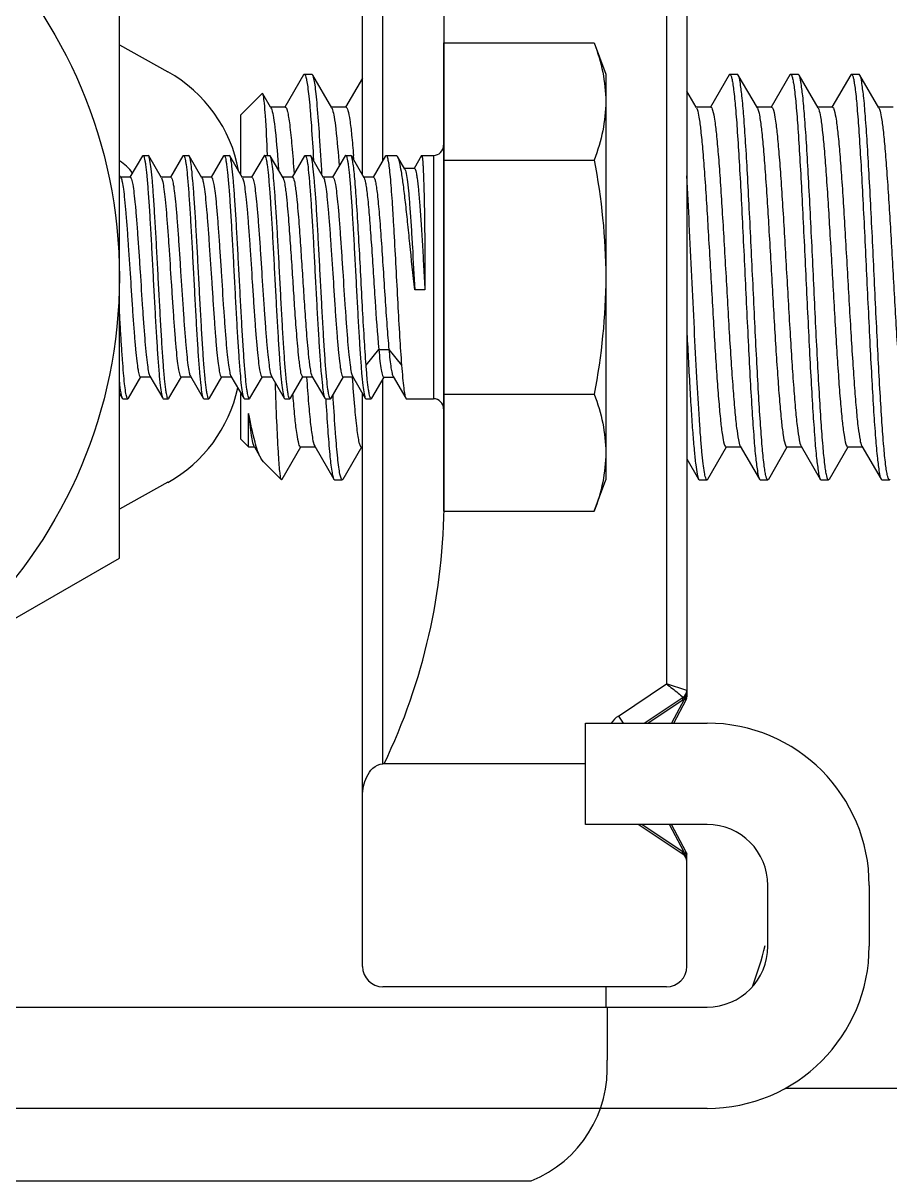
# Model space of a CAD drawing. Extents: x 27938 to 1507990, y 110129 to 923079.
# Drawn here: x 454702.5 to 454892.7, y 358378.1 to 358632.1 of the extents above; entities that cross this region are included whole.
import ezdxf

# ---------------------------------------------------------------- set-up
doc = ezdxf.new("R2010")
doc.units = 0
doc.header["$LTSCALE"] = 1000
doc.header["$MEASUREMENT"] = 0

msp = doc.modelspace()

# ---------------------------------------------------------------- linework, layer by layer
at = {"linetype": 'Continuous'}
for p, q in [((454781.44, 358601.88), (454781.44, 358732.06)), ((454776.99, 358598.7), (454776.99, 358727.62)), ((454794.89, 358527.39), (454794.89, 358699.7)), ((454843.72, 358665.62), (454843.72, 358487.1)), ((454848.17, 358667.05), (454848.17, 358484.24)), ((454723.6, 358514.71), (454723.6, 358638)), ((454794.78, 358627.73), (454794.78, 358524.99)), ((454794.78, 358627.73), (454827.87, 358627.73)), ((454827.87, 358627.73), (454830.37, 358620.85)), ((454723.6, 358627.29), (454734.25, 358621.39)), ((454764.02, 358620.7), (454759.91, 358613.64)), ((454764.02, 358620.7), (454764.19, 358620.85)), ((454764.19, 358620.85), (454765.87, 358620.85)), ((454764.19, 358620.85), (454765.87, 358620.85)), ((454764.19, 358620.85), (454764.22, 358620.84)), ((454766.04, 358620.69), (454765.87, 358620.85)), ((454770.24, 358613.46), (454766.04, 358620.69)), ((454776.99, 358620.04), (454773.26, 358613.64)), ((454830.37, 358620.85), (454830.37, 358531.87)), ((454857.44, 358620.7), (454853.34, 358613.64)), ((454857.44, 358620.7), (454857.62, 358620.85)), ((454857.62, 358620.85), (454859.29, 358620.85)), ((454857.62, 358620.85), (454859.29, 358620.85)), ((454857.62, 358620.85), (454857.64, 358620.84)), ((454859.46, 358620.69), (454859.29, 358620.85)), ((454863.66, 358613.46), (454859.46, 358620.69)), ((454870.79, 358620.7), (454866.68, 358613.64)), ((454870.79, 358620.7), (454870.96, 358620.85)), ((454870.96, 358620.85), (454872.64, 358620.85)), ((454870.96, 358620.85), (454872.64, 358620.85)), ((454870.96, 358620.85), (454870.99, 358620.84)), ((454872.81, 358620.69), (454872.64, 358620.85)), ((454877.01, 358613.46), (454872.81, 358620.69)), ((454884.14, 358620.7), (454880.03, 358613.64)), ((454884.14, 358620.7), (454884.31, 358620.85)), ((454884.31, 358620.85), (454885.98, 358620.85)), ((454884.31, 358620.85), (454885.98, 358620.85)), ((454884.31, 358620.85), (454884.33, 358620.84)), ((454886.16, 358620.69), (454885.98, 358620.85)), ((454890.35, 358613.46), (454886.16, 358620.69)), ((454750.29, 358611.95), (454754.96, 358616.62)), ((454755.08, 358616.57), (454754.96, 358616.62)), ((454756.79, 358613.64), (454755.08, 358616.57)), ((454850.21, 358613.64), (454848.17, 358617.16)), ((454756.89, 358613.46), (454756.79, 358613.64)), ((454760.02, 358613.64), (454756.79, 358613.64)), ((454773.36, 358613.64), (454770.13, 358613.64)), ((454850.31, 358613.46), (454850.21, 358613.64)), ((454853.44, 358613.64), (454850.21, 358613.64)), ((454850.31, 358613.46), (454850.44, 358613.18)), ((454866.79, 358613.64), (454863.56, 358613.64)), ((454863.66, 358613.46), (454863.78, 358613.19)), ((454880.13, 358613.64), (454876.9, 358613.64)), ((454877.01, 358613.46), (454877.12, 358613.2)), ((454893.48, 358613.64), (454890.25, 358613.64)), ((454890.35, 358613.46), (454890.46, 358613.21)), ((454750.29, 358598.7), (454750.29, 358611.95)), ((454728.67, 358602.94), (454725.93, 358598.25)), ((454728.67, 358602.94), (454728.8, 358603.05)), ((454728.8, 358603.05), (454729.91, 358603.05)), ((454728.8, 358603.05), (454729.91, 358603.05)), ((454730.04, 358602.94), (454729.91, 358603.05)), ((454732.84, 358598.11), (454730.04, 358602.94)), ((454737.56, 358602.94), (454734.83, 358598.25)), ((454737.56, 358602.94), (454737.69, 358603.05)), ((454737.69, 358603.05), (454738.81, 358603.05)), ((454737.69, 358603.05), (454738.81, 358603.05)), ((454738.94, 358602.94), (454738.81, 358603.05)), ((454741.74, 358598.11), (454738.94, 358602.94)), ((454746.46, 358602.94), (454743.73, 358598.25)), ((454746.46, 358602.94), (454746.59, 358603.05)), ((454746.59, 358603.05), (454747.71, 358603.05)), ((454746.59, 358603.05), (454747.71, 358603.05)), ((454747.84, 358602.94), (454747.71, 358603.05)), ((454750.64, 358598.11), (454747.84, 358602.94)), ((454755.36, 358602.94), (454752.63, 358598.25)), ((454755.36, 358602.94), (454755.49, 358603.05)), ((454755.49, 358603.05), (454756.6, 358603.05)), ((454755.49, 358603.05), (454756.6, 358603.05)), ((454756.13, 358603.14), (454756.13, 358603.19)), ((454756.73, 358602.94), (454756.6, 358603.05)), ((454759.54, 358598.11), (454756.73, 358602.94)), ((454764.26, 358602.94), (454761.52, 358598.25)), ((454764.26, 358602.94), (454764.39, 358603.05)), ((454764.39, 358603.05), (454765.5, 358603.05)), ((454764.39, 358603.05), (454765.5, 358603.05)), ((454765.63, 358602.94), (454765.5, 358603.05)), ((454768.43, 358598.11), (454765.63, 358602.94)), ((454766.17, 358603.02), (454766.17, 358602.97)), ((454766.17, 358602.97), (454766.23, 358601.97)), ((454773.15, 358602.94), (454770.42, 358598.25)), ((454773.15, 358602.94), (454773.28, 358603.05)), ((454773.28, 358603.05), (454774.4, 358603.05)), ((454773.28, 358603.05), (454774.4, 358603.05)), ((454774.53, 358602.94), (454774.4, 358603.05)), ((454777.33, 358598.11), (454774.53, 358602.94)), ((454782.05, 358602.94), (454779.32, 358598.25)), ((454782.05, 358602.94), (454782.18, 358603.05)), ((454782.18, 358603.05), (454784.41, 358603.05)), ((454782.18, 358603.05), (454784.41, 358603.05)), ((454784.69, 358602.81), (454784.41, 358603.05)), ((454786.28, 358600.07), (454784.69, 358602.81)), ((454789.92, 358603.02), (454788.29, 358600.2)), ((454789.92, 358603.02), (454789.96, 358603.05)), ((454789.96, 358603.05), (454792.56, 358603.05)), ((454789.96, 358603.05), (454792.56, 358603.05)), ((454792.56, 358603.05), (454792.56, 358549.67)), ((454788.36, 358600.2), (454786.21, 358600.2)), ((454794.78, 358602.04), (454827.87, 358602.04)), ((454723.95, 358598.11), (454723.6, 358598.7)), ((454726.01, 358598.25), (454723.87, 358598.25)), ((454734.91, 358598.25), (454732.76, 358598.25)), ((454743.81, 358598.25), (454741.66, 358598.25)), ((454752.7, 358598.25), (454750.56, 358598.25)), ((454761.6, 358598.25), (454759.46, 358598.25)), ((454770.5, 358598.25), (454768.35, 358598.25)), ((454779.4, 358598.25), (454777.25, 358598.25)), ((454790.67, 358573.53), (454788.44, 358573.53)), ((454777.77, 358557.02), (454780.54, 358560.5)), ((454780.54, 358560.5), (454782.77, 358560.5)), ((454782.77, 358560.5), (454785.55, 358557.02)), ((454725.59, 358549.78), (454728.31, 358554.47)), ((454728.24, 358554.47), (454730.38, 358554.47)), ((454730.3, 358554.61), (454733.12, 358549.78)), ((454734.49, 358549.78), (454737.21, 358554.47)), ((454737.13, 358554.47), (454739.28, 358554.47)), ((454739.2, 358554.61), (454742.01, 358549.78)), ((454743.39, 358549.78), (454746.11, 358554.47)), ((454746.03, 358554.47), (454748.18, 358554.47)), ((454748.1, 358554.61), (454750.91, 358549.78)), ((454752.28, 358549.78), (454755.01, 358554.47)), ((454754.93, 358554.47), (454757.07, 358554.47)), ((454757, 358554.61), (454759.81, 358549.78)), ((454761.18, 358549.78), (454763.9, 358554.47)), ((454763.83, 358554.47), (454765.97, 358554.47)), ((454765.89, 358554.61), (454768.71, 358549.78)), ((454770.08, 358549.78), (454772.8, 358554.47)), ((454772.72, 358554.47), (454774.87, 358554.47)), ((454774.69, 358554.5), (454774.7, 358554.35)), ((454774.79, 358554.61), (454777.6, 358549.78)), ((454779.04, 358549.8), (454781.71, 358554.4)), ((454781.44, 358469.59), (454781.44, 358553.93)), ((454781.63, 358554.4), (454783.78, 358554.4)), ((454783.7, 358554.54), (454786.48, 358549.76)), ((454723.6, 358550.84), (454724.22, 358549.78)), ((454724.22, 358549.78), (454724.35, 358549.67)), ((454724.35, 358549.67), (454725.46, 358549.67)), ((454724.35, 358549.67), (454725.46, 358549.67)), ((454725.59, 358549.78), (454725.46, 358549.67)), ((454733.12, 358549.78), (454733.25, 358549.67)), ((454733.25, 358549.67), (454734.36, 358549.67)), ((454733.25, 358549.67), (454734.36, 358549.67)), ((454734.49, 358549.78), (454734.36, 358549.67)), ((454742.01, 358549.78), (454742.14, 358549.67)), ((454742.14, 358549.67), (454743.26, 358549.67)), ((454742.14, 358549.67), (454743.26, 358549.67)), ((454743.28, 358549.67), (454743.26, 358549.67)), ((454743.39, 358549.78), (454743.28, 358549.67)), ((454750.29, 358540.77), (454750.29, 358550.84)), ((454750.91, 358549.78), (454751.04, 358549.67)), ((454751.04, 358549.67), (454752.15, 358549.67)), ((454751.04, 358549.67), (454752.15, 358549.67)), ((454752.28, 358549.78), (454752.15, 358549.67)), ((454759.81, 358549.78), (454759.94, 358549.67)), ((454759.94, 358549.67), (454761.05, 358549.67)), ((454759.94, 358549.67), (454761.05, 358549.67)), ((454761.18, 358549.78), (454761.05, 358549.67)), ((454768.71, 358549.78), (454768.84, 358549.67)), ((454768.84, 358549.67), (454769.95, 358549.67)), ((454768.84, 358549.67), (454769.95, 358549.67)), ((454770.08, 358549.78), (454769.95, 358549.67)), ((454770.56, 358549.79), (454770.52, 358550.49)), ((454770.57, 358549.6), (454770.56, 358549.79)), ((454776.99, 358425.1), (454776.99, 358550.84)), ((454777.6, 358549.78), (454777.73, 358549.67)), ((454777.73, 358549.67), (454778.88, 358549.67)), ((454777.73, 358549.67), (454778.88, 358549.67)), ((454779.04, 358549.8), (454778.88, 358549.67)), ((454786.48, 358549.76), (454786.59, 358549.67)), ((454786.59, 358549.67), (454792.56, 358549.67)), ((454786.59, 358549.67), (454792.56, 358549.67)), ((454794.78, 358550.67), (454827.87, 358550.67)), ((454751.99, 358539.08), (454751.99, 358546.45)), ((454750.29, 358540.77), (454751.99, 358539.08)), ((454751.99, 358539.08), (454753.24, 358539.08)), ((454753.14, 358539.26), (454753.24, 358539.08)), ((454753.24, 358539.08), (454754.76, 358536.47)), ((454759.37, 358532.02), (454763.46, 358539.08)), ((454763.35, 358539.08), (454766.59, 358539.08)), ((454766.48, 358539.26), (454770.69, 358532.02)), ((454772.71, 358532.02), (454776.8, 358539.08)), ((454776.7, 358539.08), (454776.99, 358539.08)), ((454852.79, 358532.02), (454856.88, 358539.08)), ((454856.78, 358539.08), (454860.01, 358539.08)), ((454859.91, 358539.26), (454864.12, 358532.02)), ((454866.14, 358532.02), (454870.23, 358539.08)), ((454870.12, 358539.08), (454873.36, 358539.08)), ((454873.25, 358539.26), (454877.46, 358532.02)), ((454879.48, 358532.02), (454883.57, 358539.08)), ((454883.47, 358539.08), (454886.7, 358539.08)), ((454886.6, 358539.26), (454890.81, 358532.02)), ((454755.22, 358535.84), (454754.76, 358536.47)), ((454848.17, 358536.5), (454850.77, 358532.02)), ((454755.22, 358535.85), (454759.19, 358531.87)), ((454734.25, 358531.33), (454723.6, 358525.42)), ((454759.19, 358531.87), (454759.17, 358531.9)), ((454759.37, 358532.02), (454759.19, 358531.87)), ((454770.69, 358532.02), (454770.87, 358531.87)), ((454770.87, 358531.87), (454772.54, 358531.87)), ((454770.87, 358531.87), (454772.54, 358531.87)), ((454772.54, 358531.87), (454772.51, 358531.87)), ((454772.71, 358532.02), (454772.54, 358531.87)), ((454827.87, 358524.99), (454830.37, 358531.87)), ((454850.77, 358532.02), (454850.95, 358531.87)), ((454850.95, 358531.87), (454852.62, 358531.87)), ((454850.95, 358531.87), (454852.62, 358531.87)), ((454852.62, 358531.87), (454852.59, 358531.87)), ((454852.79, 358532.02), (454852.62, 358531.87)), ((454864.12, 358532.02), (454864.29, 358531.87)), ((454864.29, 358531.87), (454865.96, 358531.87)), ((454864.29, 358531.87), (454865.96, 358531.87)), ((454865.96, 358531.87), (454865.94, 358531.87)), ((454866.14, 358532.02), (454865.96, 358531.87)), ((454877.46, 358532.02), (454877.64, 358531.87)), ((454877.64, 358531.87), (454879.31, 358531.87)), ((454877.64, 358531.87), (454879.31, 358531.87)), ((454879.31, 358531.87), (454879.28, 358531.87)), ((454879.48, 358532.02), (454879.31, 358531.87)), ((454890.81, 358532.02), (454890.98, 358531.87)), ((454890.98, 358531.87), (454892.66, 358531.87)), ((454890.98, 358531.87), (454892.66, 358531.87)), ((454892.66, 358531.87), (454892.63, 358531.87)), ((454892.83, 358532.02), (454892.66, 358531.87)), ((454794.78, 358524.99), (454827.87, 358524.99)), ((454616.83, 358453.07), (454723.6, 358514.71)), ((454833.15, 358480.05), (454843.72, 358487.1)), ((454848.17, 358485.67), (454843.72, 358487.1)), ((454838.82, 358478.49), (454847.37, 358484.19)), ((454847.3, 358483.5), (454839.7, 358478.48)), ((454847.59, 358483.71), (454844.84, 358478.49)), ((454845.3, 358478.49), (454848.01, 358483.62)), ((454847.49, 358483.98), (454847.59, 358483.71)), ((454847.55, 358484.25), (454847.56, 358484.3)), ((454847.56, 358484.3), (454847.6, 358484.36)), ((454847.63, 358483.76), (454847.59, 358483.71)), ((454847.66, 358483.81), (454847.63, 358483.76)), ((454847.65, 358483.82), (454848.02, 358483.61)), ((454825.92, 358456.24), (454825.92, 358478.49)), ((454825.92, 358478.49), (454852.62, 358478.49)), ((454833.15, 358480.05), (454834.19, 358478.49)), ((454825.92, 358469.59), (454781.44, 358469.59)), ((454852.62, 358456.24), (454825.92, 358456.24)), ((454847.37, 358449.65), (454837.49, 358456.24)), ((454838.4, 358456.24), (454847.31, 358450.34)), ((454847.56, 358450.15), (454844.35, 358456.24)), ((454848.01, 358450.19), (454844.82, 358456.24)), ((454847.46, 358449.88), (454847.56, 358450.15)), ((454847.56, 358450.15), (454847.67, 358450.01)), ((454847.89, 358449.92), (454847.73, 358449.99)), ((454847.85, 358449.42), (454848.02, 358448.94)), ((454848.17, 358448.3), (454848.17, 358449.57)), ((454848.17, 358425.1), (454848.17, 358448.17)), ((454865.96, 358429.55), (454865.96, 358442.9)), ((454888.21, 358442.9), (454888.21, 358429.55)), ((454843.72, 358420.65), (454781.44, 358420.65)), ((454830.37, 358420.65), (454830.37, 358416.2)), ((454559, 358416.2), (454852.62, 358416.2)), ((454830.67, 358416.2), (454830.67, 358404.51)), ((454869.85, 358398.41), (458225.65, 358398.41)), ((454852.62, 358393.96), (454559, 358393.96)), ((454420.27, 358378.07), (454814.04, 358378.07))]:
    msp.add_line(p, q, dxfattribs=at)
msp.add_circle((454616.83, 358576.36), 106.77, dxfattribs=at)
for centre, radius, start, end in [((454719.15, 358594.15), 31.14, 10.3451, 61), ((454792.56, 358605.28), 2.22, 270, 0), ((454728.8, 358602.97), 0.076, 79.1048, 89.9615), ((454737.69, 358602.97), 0.076, 79.2688, 89.9632), ((454746.59, 358602.97), 0.076, 79.0989, 89.9614), ((454755.49, 358602.97), 0.076, 79.2557, 89.963), ((454764.39, 358602.97), 0.076, 79.0953, 89.9614), ((454773.28, 358602.97), 0.076, 79.2241, 89.9627), ((454437.75, 358575.54), 338.38, 4.4984, 4.6578), ((454782.18, 358602.97), 0.0759, 79.6399, 89.9669), ((454719.15, 358594.15), 8.9, 34.3268, 59.8898), ((454719.15, 358558.56), 31.14, 299, 347.8939), ((454725.46, 358549.74), 0.076, 258.9741, 269.9601), ((454734.36, 358549.74), 0.076, 258.9891, 269.9603), ((454752.15, 358549.74), 0.076, 258.9914, 269.9603), ((454761.05, 358549.74), 0.0761, 258.9113, 269.9594), ((455097.77, 358577.08), 337.18, 184.5127, 184.6506), ((454769.95, 358549.74), 0.076, 259.0043, 269.9604), ((454778.88, 358549.75), 0.0861, 264.1854, 269.9947), ((454792.56, 358547.44), 2.22, 0, 90), ((454661.35, 358527.39), 133.54, 334.351, 0), ((454846.39, 358485.67), 1.78, 303.6901, 0), ((454844.11, 358485.66), 4.05, 350.5318, 0.0397), ((454845.6, 358486.09), 3.1, 303.3657, 309.9733), ((454847.47, 358484.62), 0.816, 283.0088, 289.662), ((454845.59, 358485.16), 2.49, 327.7436, 331.1962), ((454847.43, 358484.72), 0.928, 289.6457, 294.8196), ((454845.47, 358485.22), 2.62, 331.176, 332.2111), ((454845.29, 358485.32), 2.82, 332.2609, 337.0902), ((454847.38, 358484.83), 1.05, 294.8124, 299.1852), ((454844.97, 358485.45), 3.16, 337.0808, 341.6139), ((454847.32, 358484.94), 1.18, 299.1761, 302.7458), ((454847.39, 358484.83), 1.04, 302.6852, 304.7374), ((454836.6, 358474.86), 6.23, 123.6901, 144.1235), ((454852.62, 358442.9), 35.59, 0, 90), ((454852.62, 358442.9), 13.35, 0, 90), ((454845.58, 358447.73), 3.13, 50.7761, 56.4499), ((454846.39, 358448.17), 1.78, 0, 56.3099), ((454795.73, 358434.24), 54.28, 16.6154, 16.8895), ((454847.42, 358449.14), 0.908, 70.2304, 73.9636), ((454867.46, 358455.65), 20.58, 196.6266, 197.6315), ((454852.62, 358429.55), 35.59, 270, 0), ((454852.62, 358429.55), 13.35, 270, 0), ((454779.21, 358451.79), 88.97, 339.6685, 345.625), ((454781.44, 358425.1), 4.45, 180, 270), ((454843.72, 358425.1), 4.45, 270, 0), ((454804.03, 358402.81), 26.69, 292.0243, 3.6521)]:
    msp.add_arc(centre, radius, start, end, dxfattribs=at)
for points, knots in [([(454827.87, 358627.73), (454828.63, 358625.64), (454829.89, 358621.43), (454830.37, 358617.05), (454830.37, 358614.89)], [0, 0, 0, 0, 0.506411, 1, 1, 1, 1]), ([(454764.22, 358620.84), (454764.36, 358620.81), (454764.54, 358620.28), (454764.76, 358619.42), (454764.98, 358617.88), (454765.22, 358615.86), (454765.46, 358613.3), (454765.8, 358608.97), (454766.02, 358605.49), (454766.17, 358603.02)], [0, 0, 0, 0, 0.023672, 0.077003, 0.161165, 0.275446, 0.418458, 0.588412, 1, 1, 1, 1]), ([(454768.08, 358598.8), (454767.92, 358601.63), (454767.62, 358606.7), (454767.2, 358612.62), (454766.84, 358616.37), (454766.6, 358618.36), (454766.35, 358619.73), (454766.17, 358620.46), (454766.04, 358620.69)], [0, 0, 0, 0, 0.385911, 0.691592, 0.808742, 0.899832, 0.963715, 1, 1, 1, 1]), ([(454857.64, 358620.84), (454857.75, 358620.82), (454857.91, 358620.46), (454858.08, 358619.84), (454858.28, 358618.77), (454858.57, 358616.63), (454858.91, 358613.05), (454859.3, 358607.81), (454859.69, 358601.43), (454860.09, 358594.14), (454860.48, 358586.2), (454861.01, 358575.18), (454861.53, 358564.28), (454862.07, 358553.91), (454862.46, 358547.16), (454862.86, 358541.47), (454863.22, 358537.02), (454863.64, 358534.04), (454863.86, 358532.47), (454864.12, 358532.02)], [0, 0, 0, 0, 0.003605, 0.011246, 0.023192, 0.039401, 0.084083, 0.143772, 0.216343, 0.299189, 0.389323, 0.483494, 0.670333, 0.756261, 0.832983, 0.897738, 0.948215, 0.982645, 1, 1, 1, 1]), ([(454865.94, 358531.87), (454865.83, 358531.9), (454865.67, 358532.26), (454865.5, 358532.88), (454865.3, 358533.95), (454865.01, 358536.09), (454864.67, 358539.66), (454864.28, 358544.91), (454863.89, 358551.29), (454863.49, 358558.58), (454863.1, 358566.51), (454862.57, 358577.53), (454862.05, 358588.43), (454861.51, 358598.8), (454861.12, 358605.55), (454860.72, 358611.24), (454860.37, 358615.69), (454859.94, 358618.67), (454859.72, 358620.25), (454859.46, 358620.69)], [0, 0, 0, 0, 0.00361, 0.011255, 0.023204, 0.039415, 0.084097, 0.143782, 0.216343, 0.299177, 0.389297, 0.483455, 0.670273, 0.756196, 0.832918, 0.89768, 0.94817, 0.98262, 1, 1, 1, 1]), ([(454870.99, 358620.84), (454871.09, 358620.82), (454871.26, 358620.46), (454871.43, 358619.84), (454871.63, 358618.76), (454871.92, 358616.63), (454872.26, 358613.05), (454872.65, 358607.81), (454873.04, 358601.42), (454873.43, 358594.13), (454873.83, 358586.2), (454874.36, 358575.18), (454874.87, 358564.28), (454875.42, 358553.91), (454875.81, 358547.16), (454876.21, 358541.47), (454876.56, 358537.02), (454876.99, 358534.04), (454877.2, 358532.47), (454877.46, 358532.02)], [0, 0, 0, 0, 0.003608, 0.011251, 0.0232, 0.039412, 0.0841, 0.143792, 0.216367, 0.299219, 0.389358, 0.48353, 0.670361, 0.756278, 0.832994, 0.897746, 0.94822, 0.982647, 1, 1, 1, 1]), ([(454879.28, 358531.87), (454879.18, 358531.9), (454879.01, 358532.26), (454878.84, 358532.88), (454878.65, 358533.95), (454878.36, 358536.09), (454878.02, 358539.67), (454877.63, 358544.91), (454877.24, 358551.29), (454876.84, 358558.58), (454876.44, 358566.51), (454875.92, 358577.53), (454875.4, 358588.43), (454874.86, 358598.8), (454874.47, 358605.55), (454874.06, 358611.24), (454873.71, 358615.7), (454873.29, 358618.67), (454873.07, 358620.25), (454872.81, 358620.69)], [0, 0, 0, 0, 0.00361, 0.011257, 0.023207, 0.03942, 0.084107, 0.143795, 0.216358, 0.299194, 0.38932, 0.48348, 0.67029, 0.756208, 0.832927, 0.897686, 0.948174, 0.982621, 1, 1, 1, 1]), ([(454884.33, 358620.84), (454884.44, 358620.82), (454884.61, 358620.46), (454884.78, 358619.84), (454884.97, 358618.77), (454885.26, 358616.63), (454885.6, 358613.05), (454885.99, 358607.81), (454886.38, 358601.43), (454886.78, 358594.14), (454887.18, 358586.2), (454887.7, 358575.18), (454888.22, 358564.29), (454888.76, 358553.91), (454889.15, 358547.16), (454889.56, 358541.47), (454889.91, 358537.02), (454890.33, 358534.04), (454890.55, 358532.47), (454890.81, 358532.02)], [0, 0, 0, 0, 0.003605, 0.011246, 0.023191, 0.0394, 0.084081, 0.143769, 0.21634, 0.299187, 0.389322, 0.483492, 0.670333, 0.756258, 0.832977, 0.897734, 0.948214, 0.982646, 1, 1, 1, 1]), ([(454892.63, 358531.87), (454892.53, 358531.9), (454892.36, 358532.26), (454892.19, 358532.88), (454891.99, 358533.95), (454891.7, 358536.09), (454891.36, 358539.66), (454890.97, 358544.91), (454890.58, 358551.29), (454890.19, 358558.58), (454889.79, 358566.51), (454889.26, 358577.53), (454888.75, 358588.43), (454888.2, 358598.8), (454887.81, 358605.55), (454887.41, 358611.24), (454887.06, 358615.69), (454886.63, 358618.67), (454886.42, 358620.25), (454886.16, 358620.69)], [0, 0, 0, 0, 0.003609, 0.011254, 0.023203, 0.039414, 0.084098, 0.143785, 0.216348, 0.299182, 0.389306, 0.483467, 0.670283, 0.7562, 0.83292, 0.897683, 0.948173, 0.982621, 1, 1, 1, 1]), ([(454755.21, 358616.17), (454755.2, 358616.21), (454755.17, 358616.35), (454755.13, 358616.49), (454755.08, 358616.57)], [0, 0, 0, 0, 0.32729, 1, 1, 1, 1]), ([(454756.13, 358603.19), (454756, 358606.04), (454755.83, 358609.83), (454755.49, 358614.15), (454755.33, 358615.63), (454755.21, 358616.17)], [0, 0, 0, 0, 0.658368, 0.872259, 1, 1, 1, 1]), ([(454830.37, 358614.89), (454830.37, 358612.72), (454829.89, 358608.34), (454828.63, 358604.13), (454827.87, 358602.04)], [0, 0, 0, 0, 0.493589, 1, 1, 1, 1]), ([(454757.04, 358613.11), (454757.23, 358612.55), (454757.5, 358611.03), (454758.06, 358606.63), (454758.35, 358602.77), (454758.57, 358599.88)], [0, 0, 0, 0, 0.131654, 0.346807, 1, 1, 1, 1]), ([(454760.02, 358613.64), (454760.13, 358613.64), (454760.36, 358613.23), (454760.54, 358612.54), (454760.79, 358611.3), (454761.13, 358608.83), (454761.54, 358604.68), (454761.82, 358601.11), (454761.96, 358599.07)], [0, 0, 0, 0, 0.023282, 0.075204, 0.158212, 0.271837, 0.585296, 1, 1, 1, 1]), ([(454770.38, 358613.12), (454770.56, 358612.6), (454770.82, 358611.18), (454771.36, 358607.08), (454771.64, 358603.5), (454771.84, 358600.81)], [0, 0, 0, 0, 0.132644, 0.347693, 1, 1, 1, 1]), ([(454773.36, 358613.64), (454773.45, 358613.64), (454773.65, 358613.37), (454773.92, 358612.48), (454774.28, 358610.44), (454774.65, 358607.16), (454774.88, 358604.52), (454775.01, 358603.02)], [0, 0, 0, 0, 0.024869, 0.076568, 0.270487, 0.581865, 1, 1, 1, 1]), ([(454850.44, 358613.18), (454850.64, 358612.63), (454850.91, 358611.07), (454851.29, 358608.17), (454851.67, 358604.15), (454852.22, 358597.04), (454852.86, 358586.69), (454853.47, 358575.74), (454853.99, 358566.71), (454854.38, 358560.28), (454854.77, 358554.41), (454855.15, 358549.3), (454855.54, 358545.12), (454855.89, 358542.05), (454856.24, 358540.15), (454856.5, 358539.33), (454856.69, 358539.08), (454856.78, 358539.08)], [0, 0, 0, 0, 0.023657, 0.063412, 0.118049, 0.185727, 0.350546, 0.535324, 0.627293, 0.714724, 0.794598, 0.864159, 0.92102, 0.963257, 0.989538, 0.996565, 1, 1, 1, 1]), ([(454853.44, 358613.64), (454853.53, 358613.64), (454853.72, 358613.38), (454853.99, 358612.52), (454854.34, 358610.55), (454854.71, 358607.37), (454855.1, 358603.03), (454855.49, 358597.75), (454855.88, 358591.69), (454856.28, 358585.09), (454856.81, 358575.87), (454857.32, 358566.73), (454857.86, 358558), (454858.26, 358552.29), (454858.65, 358547.46), (454859.02, 358543.64), (454859.42, 358541.05), (454859.67, 358539.67), (454859.91, 358539.26)], [0, 0, 0, 0, 0.003516, 0.010771, 0.037949, 0.081609, 0.140308, 0.211978, 0.294061, 0.383613, 0.477416, 0.664254, 0.750572, 0.827952, 0.893624, 0.945254, 0.981055, 1, 1, 1, 1]), ([(454863.78, 358613.19), (454863.98, 358612.64), (454864.26, 358611.09), (454864.64, 358608.19), (454865.01, 358604.19), (454865.56, 358597.08), (454866.2, 358586.73), (454866.82, 358575.78), (454867.34, 358566.74), (454867.73, 358560.3), (454868.12, 358554.42), (454868.5, 358549.31), (454868.88, 358545.12), (454869.24, 358542.05), (454869.59, 358540.16), (454869.85, 358539.33), (454870.04, 358539.08), (454870.12, 358539.08)], [0, 0, 0, 0, 0.023519, 0.06316, 0.117709, 0.18533, 0.350118, 0.534956, 0.626978, 0.714471, 0.794408, 0.86403, 0.920944, 0.963223, 0.989529, 0.996563, 1, 1, 1, 1]), ([(454866.79, 358613.64), (454866.87, 358613.64), (454867.07, 358613.38), (454867.33, 358612.52), (454867.69, 358610.55), (454868.05, 358607.37), (454868.44, 358603.03), (454868.83, 358597.75), (454869.23, 358591.69), (454869.62, 358585.09), (454870.15, 358575.87), (454870.67, 358566.73), (454871.21, 358558), (454871.6, 358552.29), (454872, 358547.46), (454872.36, 358543.64), (454872.77, 358541.05), (454873.01, 358539.67), (454873.25, 358539.26)], [0, 0, 0, 0, 0.003516, 0.010771, 0.037949, 0.081609, 0.140308, 0.211978, 0.294061, 0.383613, 0.477416, 0.664254, 0.750572, 0.827952, 0.893624, 0.945254, 0.981055, 1, 1, 1, 1]), ([(454877.12, 358613.2), (454877.33, 358612.66), (454877.6, 358611.11), (454877.98, 358608.22), (454878.35, 358604.22), (454878.9, 358597.12), (454879.54, 358586.77), (454880.16, 358575.81), (454880.68, 358566.76), (454881.07, 358560.32), (454881.46, 358554.44), (454881.84, 358549.32), (454882.23, 358545.13), (454882.59, 358542.06), (454882.93, 358540.16), (454883.19, 358539.33), (454883.38, 358539.08), (454883.47, 358539.08)], [0, 0, 0, 0, 0.023381, 0.062907, 0.11737, 0.184933, 0.349689, 0.534588, 0.626663, 0.714217, 0.794218, 0.863901, 0.920868, 0.963188, 0.98952, 0.996561, 1, 1, 1, 1]), ([(454880.13, 358613.64), (454880.22, 358613.64), (454880.42, 358613.38), (454880.68, 358612.52), (454881.03, 358610.55), (454881.4, 358607.37), (454881.79, 358603.03), (454882.18, 358597.75), (454882.58, 358591.69), (454882.97, 358585.09), (454883.5, 358575.87), (454884.01, 358566.73), (454884.56, 358558), (454884.95, 358552.29), (454885.35, 358547.46), (454885.71, 358543.64), (454886.11, 358541.05), (454886.36, 358539.67), (454886.6, 358539.26)], [0, 0, 0, 0, 0.003516, 0.010771, 0.037949, 0.081609, 0.140308, 0.211978, 0.294061, 0.383613, 0.477416, 0.664254, 0.750571, 0.827952, 0.893624, 0.945254, 0.981055, 1, 1, 1, 1]), ([(454890.46, 358613.21), (454890.67, 358612.67), (454890.94, 358611.12), (454891.32, 358608.25), (454891.7, 358604.25), (454892.25, 358597.15), (454892.89, 358586.8), (454893.51, 358575.84), (454894.03, 358566.79), (454894.42, 358560.35), (454894.81, 358554.46), (454895.19, 358549.34), (454895.57, 358545.14), (454895.93, 358542.06), (454896.28, 358540.16), (454896.54, 358539.33), (454896.73, 358539.08), (454896.82, 358539.08)], [0, 0, 0, 0, 0.023243, 0.062653, 0.117029, 0.184534, 0.349259, 0.534218, 0.626347, 0.713963, 0.794028, 0.863772, 0.920792, 0.963153, 0.989511, 0.996558, 1, 1, 1, 1]), ([(454728.81, 358603.05), (454728.88, 358603.04), (454728.99, 358602.83), (454729.1, 358602.45), (454729.24, 358601.82), (454729.43, 358600.55), (454729.65, 358598.42), (454729.91, 358595.29), (454730.17, 358591.48), (454730.44, 358587.13), (454730.7, 358582.39), (454730.96, 358577.43), (454731.23, 358572.43), (454731.49, 358567.58), (454731.76, 358563.04), (454732.02, 358558.98), (454732.28, 358555.54), (454732.53, 358552.86), (454732.75, 358551.13), (454732.95, 358550.2), (454733.05, 358549.89), (454733.12, 358549.78)], [0, 0, 0, 0, 0.003708, 0.011331, 0.023205, 0.039308, 0.083699, 0.143025, 0.215195, 0.297631, 0.387378, 0.481219, 0.575789, 0.667691, 0.753629, 0.830521, 0.895618, 0.946611, 0.981731, 0.992985, 1, 1, 1, 1]), ([(454734.35, 358549.67), (454734.28, 358549.68), (454734.16, 358549.89), (454734.05, 358550.26), (454733.92, 358550.9), (454733.73, 358552.17), (454733.5, 358554.3), (454733.24, 358557.43), (454732.98, 358561.24), (454732.72, 358565.59), (454732.46, 358570.33), (454732.19, 358575.28), (454731.93, 358580.28), (454731.66, 358585.14), (454731.4, 358589.67), (454731.14, 358593.73), (454730.88, 358597.17), (454730.62, 358599.86), (454730.4, 358601.58), (454730.2, 358602.51), (454730.1, 358602.83), (454730.04, 358602.94)], [0, 0, 0, 0, 0.003711, 0.011337, 0.023212, 0.039315, 0.083701, 0.143019, 0.215177, 0.2976, 0.387333, 0.481165, 0.575727, 0.667621, 0.753554, 0.830449, 0.895556, 0.946563, 0.981704, 0.992971, 1, 1, 1, 1]), ([(454737.71, 358603.05), (454737.77, 358603.04), (454737.89, 358602.83), (454738, 358602.46), (454738.13, 358601.82), (454738.32, 358600.55), (454738.55, 358598.42), (454738.81, 358595.29), (454739.07, 358591.48), (454739.33, 358587.13), (454739.6, 358582.39), (454739.86, 358577.43), (454740.13, 358572.43), (454740.39, 358567.58), (454740.65, 358563.04), (454740.92, 358558.98), (454741.17, 358555.54), (454741.43, 358552.86), (454741.65, 358551.13), (454741.85, 358550.2), (454741.95, 358549.89), (454742.01, 358549.78)], [0, 0, 0, 0, 0.003703, 0.01132, 0.023187, 0.039284, 0.083664, 0.142983, 0.215146, 0.297577, 0.387325, 0.481173, 0.575752, 0.667661, 0.753607, 0.830509, 0.895614, 0.946609, 0.98173, 0.992984, 1, 1, 1, 1]), ([(454743.26, 358549.67), (454743.2, 358549.67), (454743.07, 358549.86), (454742.97, 358550.21), (454742.83, 358550.83), (454742.64, 358552.07), (454742.41, 358554.18), (454742.15, 358557.29), (454741.89, 358561.09), (454741.63, 358565.43), (454741.36, 358570.18), (454741.1, 358575.15), (454740.83, 358580.16), (454740.57, 358585.04), (454740.3, 358589.6), (454740.04, 358593.68), (454739.78, 358597.14), (454739.52, 358599.84), (454739.3, 358601.58), (454739.1, 358602.51), (454739, 358602.83), (454738.94, 358602.94)], [0, 0, 0, 0, 0.003386, 0.010605, 0.022094, 0.037845, 0.081651, 0.140562, 0.21249, 0.294853, 0.384679, 0.47873, 0.573605, 0.66588, 0.752224, 0.829521, 0.894986, 0.946281, 0.981617, 0.992941, 1, 1, 1, 1]), ([(454746.61, 358603.05), (454746.67, 358603.04), (454746.79, 358602.83), (454746.9, 358602.45), (454747.03, 358601.82), (454747.22, 358600.55), (454747.45, 358598.42), (454747.71, 358595.29), (454747.97, 358591.48), (454748.23, 358587.13), (454748.5, 358582.39), (454748.76, 358577.43), (454749.02, 358572.43), (454749.29, 358567.58), (454749.55, 358563.04), (454749.81, 358558.98), (454750.07, 358555.54), (454750.33, 358552.86), (454750.55, 358551.13), (454750.75, 358550.2), (454750.85, 358549.89), (454750.91, 358549.78)], [0, 0, 0, 0, 0.003708, 0.011332, 0.023206, 0.039309, 0.083701, 0.143026, 0.215196, 0.297631, 0.387378, 0.481219, 0.575788, 0.66769, 0.753628, 0.830521, 0.895618, 0.94661, 0.98173, 0.992985, 1, 1, 1, 1]), ([(454752.14, 358549.67), (454752.07, 358549.68), (454751.96, 358549.89), (454751.85, 358550.26), (454751.72, 358550.9), (454751.52, 358552.17), (454751.3, 358554.3), (454751.04, 358557.43), (454750.78, 358561.24), (454750.51, 358565.59), (454750.25, 358570.33), (454749.99, 358575.28), (454749.72, 358580.28), (454749.46, 358585.14), (454749.2, 358589.67), (454748.93, 358593.73), (454748.68, 358597.17), (454748.42, 358599.86), (454748.2, 358601.58), (454748, 358602.51), (454747.9, 358602.83), (454747.84, 358602.94)], [0, 0, 0, 0, 0.003711, 0.011337, 0.023212, 0.039314, 0.0837, 0.143018, 0.215176, 0.297599, 0.387332, 0.481164, 0.575726, 0.667621, 0.753554, 0.830449, 0.895556, 0.946563, 0.981704, 0.992971, 1, 1, 1, 1]), ([(454755.5, 358603.05), (454755.57, 358603.04), (454755.68, 358602.83), (454755.8, 358602.46), (454755.93, 358601.82), (454756.12, 358600.55), (454756.35, 358598.42), (454756.6, 358595.29), (454756.87, 358591.48), (454757.13, 358587.13), (454757.39, 358582.39), (454757.66, 358577.43), (454757.92, 358572.43), (454758.19, 358567.58), (454758.45, 358563.04), (454758.71, 358558.98), (454758.97, 358555.54), (454759.23, 358552.86), (454759.45, 358551.13), (454759.65, 358550.2), (454759.75, 358549.89), (454759.81, 358549.78)], [0, 0, 0, 0, 0.003703, 0.011321, 0.023188, 0.039286, 0.083667, 0.142986, 0.21515, 0.297581, 0.387329, 0.481177, 0.575755, 0.667664, 0.753609, 0.83051, 0.895615, 0.94661, 0.98173, 0.992984, 1, 1, 1, 1]), ([(454761.04, 358549.67), (454760.97, 358549.68), (454760.86, 358549.89), (454760.74, 358550.26), (454760.61, 358550.9), (454760.42, 358552.17), (454760.19, 358554.3), (454759.94, 358557.43), (454759.67, 358561.24), (454759.41, 358565.59), (454759.15, 358570.33), (454758.88, 358575.29), (454758.62, 358580.28), (454758.36, 358585.14), (454758.09, 358589.67), (454757.83, 358593.73), (454757.57, 358597.17), (454757.31, 358599.86), (454757.1, 358601.58), (454756.89, 358602.51), (454756.8, 358602.83), (454756.73, 358602.94)], [0, 0, 0, 0, 0.003714, 0.011343, 0.023221, 0.039327, 0.08372, 0.14304, 0.215198, 0.297619, 0.387351, 0.481178, 0.575732, 0.667622, 0.753555, 0.83045, 0.895556, 0.946562, 0.981703, 0.992971, 1, 1, 1, 1]), ([(454764.4, 358603.05), (454764.47, 358603.04), (454764.58, 358602.83), (454764.69, 358602.45), (454764.83, 358601.82), (454765.02, 358600.55), (454765.24, 358598.42), (454765.5, 358595.29), (454765.76, 358591.48), (454766.03, 358587.13), (454766.29, 358582.39), (454766.55, 358577.43), (454766.82, 358572.43), (454767.08, 358567.58), (454767.35, 358563.04), (454767.61, 358558.98), (454767.87, 358555.54), (454768.12, 358552.86), (454768.34, 358551.13), (454768.54, 358550.2), (454768.64, 358549.89), (454768.71, 358549.78)], [0, 0, 0, 0, 0.003708, 0.011332, 0.023206, 0.03931, 0.083702, 0.143027, 0.215196, 0.297632, 0.387379, 0.481219, 0.575788, 0.66769, 0.753628, 0.830521, 0.895618, 0.946611, 0.98173, 0.992985, 1, 1, 1, 1]), ([(454769.94, 358549.67), (454769.87, 358549.68), (454769.75, 358549.89), (454769.64, 358550.26), (454769.51, 358550.9), (454769.32, 358552.17), (454769.09, 358554.3), (454768.83, 358557.43), (454768.57, 358561.24), (454768.31, 358565.59), (454768.05, 358570.33), (454767.78, 358575.28), (454767.52, 358580.28), (454767.25, 358585.13), (454766.99, 358589.67), (454766.73, 358593.73), (454766.47, 358597.17), (454766.21, 358599.86), (454765.99, 358601.58), (454765.79, 358602.51), (454765.69, 358602.83), (454765.63, 358602.94)], [0, 0, 0, 0, 0.003711, 0.011336, 0.02321, 0.039312, 0.083698, 0.143015, 0.215173, 0.297594, 0.387327, 0.481159, 0.575721, 0.667617, 0.753551, 0.830448, 0.895556, 0.946563, 0.981704, 0.992971, 1, 1, 1, 1]), ([(454773.3, 358603.05), (454773.36, 358603.04), (454773.48, 358602.83), (454773.59, 358602.46), (454773.72, 358601.82), (454773.91, 358600.55), (454774.14, 358598.42), (454774.4, 358595.29), (454774.66, 358591.48), (454774.92, 358587.13), (454775.19, 358582.39), (454775.45, 358577.43), (454775.72, 358572.43), (454775.98, 358567.58), (454776.24, 358563.04), (454776.51, 358558.98), (454776.76, 358555.54), (454777.02, 358552.86), (454777.24, 358551.13), (454777.44, 358550.2), (454777.54, 358549.89), (454777.6, 358549.78)], [0, 0, 0, 0, 0.003704, 0.011323, 0.023191, 0.03929, 0.083673, 0.142993, 0.215158, 0.297591, 0.387338, 0.481186, 0.575764, 0.667671, 0.753614, 0.830513, 0.895616, 0.946611, 0.98173, 0.992985, 1, 1, 1, 1]), ([(454777.77, 358557.02), (454777.62, 358559.01), (454777.33, 358563.36), (454776.95, 358570.24), (454776.56, 358577.61), (454776.17, 358584.88), (454775.83, 358590.61), (454775.55, 358594.69), (454775.36, 358597.24), (454775.16, 358599.35), (454774.97, 358601.01), (454774.77, 358602.15), (454774.64, 358602.75), (454774.53, 358602.94)], [0, 0, 0, 0, 0.130118, 0.283774, 0.448524, 0.611007, 0.75805, 0.821983, 0.877746, 0.924216, 0.960473, 0.985838, 1, 1, 1, 1]), ([(454782.19, 358603.05), (454782.24, 358603.04), (454782.33, 358602.92), (454782.48, 358602.52), (454782.66, 358601.63), (454782.85, 358600.17), (454783.06, 358598.19), (454783.26, 358595.73), (454783.47, 358592.85), (454783.67, 358589.61), (454783.96, 358584.77), (454784.3, 358578.4), (454784.7, 358570.77), (454785.1, 358563.62), (454785.39, 358559.09), (454785.55, 358557.02)], [0, 0, 0, 0, 0.003023, 0.008655, 0.02883, 0.060884, 0.10423, 0.157961, 0.220923, 0.291749, 0.368894, 0.535298, 0.705669, 0.865188, 1, 1, 1, 1]), ([(454788.44, 358573.53), (454788.06, 358576.92), (454787.56, 358581.9), (454786.9, 358588.33), (454786.44, 358592.61), (454786, 358596.28), (454785.59, 358599.24), (454785.19, 358601.32), (454784.9, 358602.45), (454784.69, 358602.81)], [0, 0, 0, 0, 0.346094, 0.50857, 0.65594, 0.782806, 0.884568, 0.957661, 1, 1, 1, 1]), ([(454789.96, 358603.05), (454789.96, 358603.05), (454789.97, 358603.05), (454789.97, 358603.05), (454789.97, 358603.05)], [0, 0, 0, 0, 0.495092, 1, 1, 1, 1]), ([(454789.97, 358603.05), (454790.03, 358603.03), (454790.06, 358602.76), (454790.15, 358602.35), (454790.2, 358601.59), (454790.27, 358600.59), (454790.33, 358599.31), (454790.39, 358597.79), (454790.45, 358596.03), (454790.52, 358593.28), (454790.59, 358589.42), (454790.65, 358584.41), (454790.68, 358579.05), (454790.68, 358575.38), (454790.67, 358573.53)], [0, 0, 0, 0, 0.006277, 0.021923, 0.047061, 0.081471, 0.124793, 0.17657, 0.236243, 0.303168, 0.455809, 0.627887, 0.811933, 1, 1, 1, 1]), ([(454786.28, 358600.07), (454786.35, 358599.96), (454786.45, 358599.64), (454786.66, 358598.72), (454786.89, 358597.02), (454787.15, 358594.4), (454787.41, 358591.08), (454787.68, 358587.2), (454788.03, 358581.28), (454788.28, 358576.68), (454788.44, 358573.53)], [0, 0, 0, 0, 0.014497, 0.037247, 0.107063, 0.207049, 0.333333, 0.481179, 0.645288, 1, 1, 1, 1]), ([(454788.36, 358600.2), (454788.43, 358600.2), (454788.57, 358599.98), (454788.69, 358599.59), (454788.84, 358598.92), (454789.05, 358597.56), (454789.3, 358595.28), (454789.57, 358591.97), (454789.85, 358587.96), (454790.13, 358583.44), (454790.4, 358578.57), (454790.58, 358575.23), (454790.67, 358573.53)], [0, 0, 0, 0, 0.007534, 0.023454, 0.048663, 0.083048, 0.177833, 0.303692, 0.455223, 0.626216, 0.810017, 1, 1, 1, 1]), ([(454723.95, 358598.11), (454724.09, 358597.85), (454724.27, 358597.02), (454724.53, 358595.45), (454724.78, 358593.18), (454725.04, 358590.32), (454725.3, 358586.96), (454725.66, 358581.84), (454726, 358576.5), (454726.35, 358571.11), (454726.62, 358567.25), (454726.88, 358563.72), (454727.14, 358560.64), (454727.4, 358558.12), (454727.64, 358556.26), (454727.87, 358555.12), (454728.05, 358554.61), (454728.18, 358554.47), (454728.24, 358554.47)], [0, 0, 0, 0, 0.020221, 0.057009, 0.109346, 0.175452, 0.253005, 0.33926, 0.525406, 0.618671, 0.707625, 0.789106, 0.860221, 0.918463, 0.961812, 0.988888, 0.996222, 1, 1, 1, 1]), ([(454726.01, 358598.25), (454726.07, 358598.25), (454726.2, 358598.1), (454726.38, 358597.59), (454726.61, 358596.45), (454726.85, 358594.59), (454727.11, 358592.07), (454727.37, 358588.99), (454727.63, 358585.46), (454727.9, 358581.6), (454728.25, 358576.22), (454728.59, 358570.87), (454728.95, 358565.75), (454729.21, 358562.39), (454729.47, 358559.53), (454729.72, 358557.26), (454729.98, 358555.7), (454730.15, 358554.86), (454730.3, 358554.61)], [0, 0, 0, 0, 0.003779, 0.011114, 0.038197, 0.081556, 0.139811, 0.210942, 0.292439, 0.381409, 0.474688, 0.660849, 0.747103, 0.824649, 0.89074, 0.943055, 0.979813, 1, 1, 1, 1]), ([(454732.84, 358598.11), (454732.99, 358597.85), (454733.17, 358597.02), (454733.43, 358595.45), (454733.67, 358593.18), (454733.94, 358590.32), (454734.2, 358586.96), (454734.56, 358581.84), (454734.9, 358576.5), (454735.25, 358571.11), (454735.51, 358567.25), (454735.78, 358563.72), (454736.03, 358560.64), (454736.29, 358558.12), (454736.54, 358556.26), (454736.77, 358555.12), (454736.95, 358554.61), (454737.08, 358554.47), (454737.13, 358554.47)], [0, 0, 0, 0, 0.020221, 0.057009, 0.109346, 0.175452, 0.253005, 0.33926, 0.525406, 0.618671, 0.707625, 0.789106, 0.860221, 0.918463, 0.961812, 0.988889, 0.996222, 1, 1, 1, 1]), ([(454734.91, 358598.25), (454734.96, 358598.25), (454735.09, 358598.1), (454735.27, 358597.59), (454735.51, 358596.45), (454735.75, 358594.59), (454736.01, 358592.07), (454736.27, 358588.99), (454736.53, 358585.46), (454736.79, 358581.6), (454737.14, 358576.22), (454737.49, 358570.87), (454737.85, 358565.75), (454738.11, 358562.39), (454738.37, 358559.53), (454738.61, 358557.26), (454738.88, 358555.7), (454739.05, 358554.86), (454739.2, 358554.61)], [0, 0, 0, 0, 0.003779, 0.011114, 0.038196, 0.081556, 0.139811, 0.210942, 0.292439, 0.38141, 0.474688, 0.660849, 0.747103, 0.824649, 0.89074, 0.943055, 0.979813, 1, 1, 1, 1]), ([(454741.74, 358598.11), (454741.89, 358597.85), (454742.06, 358597.02), (454742.33, 358595.45), (454742.57, 358593.18), (454742.83, 358590.32), (454743.09, 358586.96), (454743.45, 358581.84), (454743.8, 358576.5), (454744.15, 358571.11), (454744.41, 358567.25), (454744.67, 358563.72), (454744.93, 358560.64), (454745.19, 358558.12), (454745.43, 358556.26), (454745.67, 358555.12), (454745.85, 358554.61), (454745.98, 358554.47), (454746.03, 358554.47)], [0, 0, 0, 0, 0.020221, 0.057008, 0.109345, 0.17545, 0.253003, 0.339257, 0.525401, 0.618666, 0.70762, 0.789101, 0.860217, 0.918459, 0.96181, 0.988888, 0.996221, 1, 1, 1, 1]), ([(454743.81, 358598.25), (454743.86, 358598.25), (454743.99, 358598.1), (454744.17, 358597.59), (454744.4, 358596.45), (454744.65, 358594.59), (454744.91, 358592.07), (454745.17, 358588.99), (454745.43, 358585.46), (454745.69, 358581.6), (454746.04, 358576.22), (454746.38, 358570.87), (454746.74, 358565.75), (454747, 358562.39), (454747.27, 358559.53), (454747.51, 358557.26), (454747.77, 358555.7), (454747.95, 358554.86), (454748.1, 358554.61)], [0, 0, 0, 0, 0.003779, 0.011113, 0.038196, 0.081555, 0.139809, 0.210939, 0.292435, 0.381405, 0.474683, 0.660843, 0.747096, 0.824643, 0.890735, 0.943051, 0.979811, 1, 1, 1, 1]), ([(454750.64, 358598.11), (454750.79, 358597.85), (454750.96, 358597.02), (454751.22, 358595.45), (454751.47, 358593.18), (454751.73, 358590.32), (454751.99, 358586.96), (454752.35, 358581.84), (454752.69, 358576.5), (454753.05, 358571.11), (454753.31, 358567.25), (454753.57, 358563.72), (454753.83, 358560.64), (454754.09, 358558.12), (454754.33, 358556.26), (454754.56, 358555.12), (454754.74, 358554.61), (454754.87, 358554.47), (454754.93, 358554.47)], [0, 0, 0, 0, 0.020221, 0.057009, 0.109346, 0.175452, 0.253005, 0.33926, 0.525406, 0.618671, 0.707625, 0.789106, 0.860221, 0.918463, 0.961812, 0.988889, 0.996221, 1, 1, 1, 1]), ([(454752.7, 358598.25), (454752.76, 358598.25), (454752.89, 358598.1), (454753.07, 358597.59), (454753.3, 358596.45), (454753.54, 358594.59), (454753.8, 358592.07), (454754.06, 358588.99), (454754.32, 358585.46), (454754.59, 358581.6), (454754.94, 358576.22), (454755.28, 358570.87), (454755.64, 358565.75), (454755.9, 358562.39), (454756.16, 358559.53), (454756.41, 358557.26), (454756.67, 358555.7), (454756.85, 358554.86), (454757, 358554.61)], [0, 0, 0, 0, 0.003779, 0.011113, 0.038196, 0.081556, 0.139811, 0.210942, 0.292439, 0.38141, 0.474689, 0.66085, 0.747103, 0.824649, 0.89074, 0.943055, 0.979813, 1, 1, 1, 1]), ([(454759.54, 358598.11), (454759.74, 358597.7), (454759.91, 358596.78), (454760.11, 358595.43), (454760.27, 358594.07), (454760.46, 358592.24), (454760.66, 358589.96), (454760.87, 358587.22), (454761.06, 358584.48), (454761.31, 358580.83), (454761.61, 358576.26), (454761.9, 358571.69), (454762.15, 358568.04), (454762.35, 358565.3), (454762.56, 358562.56), (454762.77, 358560.27), (454762.94, 358558.45), (454763.14, 358557.09), (454763.31, 358555.76), (454763.51, 358554.79), (454763.83, 358554.47)], [0, 0, 0, 0, 0.031186, 0.062475, 0.093704, 0.124983, 0.187517, 0.250043, 0.312574, 0.375103, 0.500161, 0.62522, 0.687747, 0.750283, 0.812799, 0.875353, 0.906651, 0.937778, 0.969229, 1, 1, 1, 1]), ([(454761.6, 358598.25), (454761.92, 358597.92), (454762.12, 358596.96), (454762.29, 358595.63), (454762.49, 358594.26), (454762.66, 358592.44), (454762.86, 358590.16), (454763.08, 358587.42), (454763.27, 358584.68), (454763.52, 358581.03), (454763.82, 358576.46), (454764.11, 358571.89), (454764.36, 358568.23), (454764.56, 358565.49), (454764.77, 358562.75), (454764.97, 358560.47), (454765.15, 358558.65), (454765.32, 358557.28), (454765.52, 358555.93), (454765.69, 358555.01), (454765.89, 358554.61)], [0, 0, 0, 0, 0.030768, 0.062218, 0.093344, 0.124643, 0.187198, 0.249714, 0.31225, 0.374778, 0.499837, 0.624896, 0.687425, 0.749956, 0.812483, 0.875017, 0.906295, 0.937525, 0.968815, 1, 1, 1, 1]), ([(454768.43, 358598.11), (454768.58, 358597.85), (454768.76, 358597.02), (454769.02, 358595.45), (454769.26, 358593.18), (454769.53, 358590.32), (454769.79, 358586.96), (454770.15, 358581.84), (454770.49, 358576.5), (454770.84, 358571.11), (454771.1, 358567.25), (454771.37, 358563.72), (454771.62, 358560.64), (454771.88, 358558.12), (454772.13, 358556.26), (454772.36, 358555.12), (454772.54, 358554.61), (454772.67, 358554.47), (454772.72, 358554.47)], [0, 0, 0, 0, 0.020221, 0.057009, 0.109346, 0.175452, 0.253005, 0.33926, 0.525406, 0.618671, 0.707626, 0.789106, 0.860222, 0.918463, 0.961813, 0.988889, 0.996221, 1, 1, 1, 1]), ([(454770.5, 358598.25), (454770.55, 358598.25), (454770.68, 358598.1), (454770.86, 358597.59), (454771.1, 358596.45), (454771.34, 358594.59), (454771.6, 358592.07), (454771.86, 358588.99), (454772.12, 358585.46), (454772.38, 358581.6), (454772.73, 358576.22), (454773.08, 358570.87), (454773.44, 358565.75), (454773.7, 358562.39), (454773.96, 358559.53), (454774.2, 358557.26), (454774.47, 358555.7), (454774.64, 358554.86), (454774.79, 358554.61)], [0, 0, 0, 0, 0.003779, 0.011114, 0.038197, 0.081557, 0.139812, 0.210943, 0.29244, 0.38141, 0.474689, 0.66085, 0.747103, 0.824649, 0.89074, 0.943055, 0.979813, 1, 1, 1, 1]), ([(454777.33, 358598.11), (454777.43, 358597.94), (454777.57, 358597.41), (454777.77, 358596.43), (454777.95, 358595.04), (454778.24, 358592.48), (454778.57, 358588.53), (454778.96, 358583.15), (454779.34, 358577.23), (454779.83, 358569.61), (454780.21, 358564.03), (454780.54, 358560.5)], [0, 0, 0, 0, 0.015824, 0.042527, 0.079816, 0.127025, 0.247356, 0.394063, 0.555499, 0.718817, 1, 1, 1, 1]), ([(454779.4, 358598.25), (454779.5, 358598.25), (454779.69, 358597.83), (454779.85, 358597.17), (454780.06, 358595.95), (454780.26, 358594.35), (454780.47, 358592.34), (454780.76, 358589.01), (454781.11, 358584.24), (454781.51, 358578.11), (454781.91, 358571.82), (454782.31, 358565.93), (454782.61, 358562.21), (454782.77, 358560.5)], [0, 0, 0, 0, 0.008447, 0.028211, 0.059849, 0.102845, 0.156318, 0.219121, 0.36706, 0.533759, 0.704628, 0.864703, 1, 1, 1, 1]), ([(454852.59, 358531.87), (454852.42, 358531.92), (454852.23, 358532.61), (454851.98, 358533.69), (454851.72, 358535.67), (454851.46, 358538.23), (454851.19, 358541.48), (454850.8, 358546.92), (454850.34, 358554.84), (454849.81, 358565.29), (454849.27, 358576.49), (454848.74, 358587.69), (454848.36, 358595.06), (454848.17, 358598.61)], [0, 0, 0, 0, 0.007805, 0.026033, 0.05491, 0.094055, 0.142842, 0.200464, 0.338231, 0.498126, 0.669393, 0.840521, 1, 1, 1, 1]), ([(454725.45, 358549.67), (454725.4, 358549.68), (454725.29, 358549.83), (454725.2, 358550.11), (454725.08, 358550.58), (454724.92, 358551.53), (454724.72, 358553.12), (454724.5, 358555.48), (454724.28, 358558.4), (454724.05, 358561.79), (454723.82, 358565.56), (454723.68, 358568.2), (454723.6, 358569.56)], [0, 0, 0, 0, 0.007976, 0.023399, 0.047119, 0.079188, 0.167777, 0.287121, 0.434165, 0.605074, 0.795358, 1, 1, 1, 1]), ([(454848.17, 358564.79), (454848.37, 358560.65), (454848.68, 358554.7), (454849.12, 358547.16), (454849.44, 358542.45), (454849.76, 358538.54), (454850.05, 358535.49), (454850.38, 358533.43), (454850.58, 358532.35), (454850.77, 358532.02)], [0, 0, 0, 0, 0.377827, 0.543307, 0.687889, 0.808224, 0.901551, 0.96582, 1, 1, 1, 1]), ([(454780.54, 358560.5), (454780.63, 358559.63), (454780.78, 358558.12), (454781.03, 358556.23), (454781.26, 358555.07), (454781.45, 358554.55), (454781.58, 358554.4), (454781.63, 358554.4)], [0, 0, 0, 0, 0.416821, 0.727006, 0.920674, 0.973077, 1, 1, 1, 1]), ([(454782.77, 358560.5), (454782.84, 358559.75), (454782.98, 358558.4), (454783.19, 358556.64), (454783.42, 358555.41), (454783.58, 358554.75), (454783.7, 358554.54)], [0, 0, 0, 0, 0.374921, 0.67078, 0.880329, 1, 1, 1, 1]), ([(454778.88, 358549.67), (454778.81, 358549.67), (454778.68, 358549.87), (454778.57, 358550.23), (454778.43, 358550.85), (454778.23, 358552.09), (454778, 358554.17), (454777.85, 358555.98), (454777.77, 358557.02)], [0, 0, 0, 0, 0.025999, 0.078741, 0.161216, 0.273457, 0.583864, 1, 1, 1, 1]), ([(454785.55, 358557.02), (454785.63, 358556.08), (454785.77, 358554.41), (454785.98, 358552.24), (454786.21, 358550.77), (454786.35, 358549.99), (454786.48, 358549.76)], [0, 0, 0, 0, 0.385426, 0.68535, 0.89169, 1, 1, 1, 1]), ([(454764.69, 358554.37), (454764.83, 358552.44), (454765.1, 358548.98), (454765.49, 358544.44), (454765.95, 358541.37), (454766.21, 358539.73), (454766.48, 358539.26)], [0, 0, 0, 0, 0.381891, 0.683609, 0.892235, 1, 1, 1, 1]), ([(454774.7, 358554.35), (454774.86, 358552.22), (454775.14, 358548.48), (454775.56, 358544.13), (454775.91, 358541.53), (454776.16, 358540.23), (454776.35, 358539.51), (454776.58, 358539.08), (454776.7, 358539.08)], [0, 0, 0, 0, 0.413981, 0.72778, 0.84167, 0.924911, 0.976907, 1, 1, 1, 1]), ([(454723.6, 358553.28), (454723.69, 358552.49), (454723.8, 358551.46), (454724.03, 358550.3), (454724.14, 358549.91), (454724.22, 358549.78)], [0, 0, 0, 0, 0.664814, 0.874197, 1, 1, 1, 1]), ([(454759.17, 358531.9), (454759.06, 358532.08), (454758.98, 358532.71), (454758.8, 358533.92), (454758.66, 358535.78), (454758.42, 358539.4), (454758.14, 358545.23), (454757.95, 358550.24), (454757.85, 358553.05)], [0, 0, 0, 0, 0.028803, 0.087347, 0.175234, 0.291375, 0.601546, 1, 1, 1, 1]), ([(454761.71, 358549.74), (454761.83, 358548.23), (454762.06, 358545.59), (454762.44, 358542.29), (454762.8, 358540.24), (454763.07, 358539.35), (454763.26, 358539.08), (454763.35, 358539.08)], [0, 0, 0, 0, 0.418103, 0.729509, 0.923457, 0.975156, 1, 1, 1, 1]), ([(454768.9, 358549.65), (454769.04, 358547.36), (454769.29, 358543.28), (454769.72, 358537.99), (454770.08, 358534.59), (454770.42, 358532.81), (454770.58, 358532.21), (454770.69, 358532.02)], [0, 0, 0, 0, 0.387493, 0.691197, 0.897942, 0.962227, 1, 1, 1, 1]), ([(454772.51, 358531.87), (454772.38, 358531.91), (454772.19, 358532.44), (454771.98, 358533.29), (454771.75, 358534.82), (454771.52, 358536.83), (454771.28, 358539.38), (454770.94, 358543.68), (454770.72, 358547.15), (454770.57, 358549.6)], [0, 0, 0, 0, 0.023735, 0.077097, 0.161261, 0.275517, 0.41849, 0.588403, 1, 1, 1, 1]), ([(454827.87, 358550.67), (454828.63, 358548.59), (454829.89, 358544.38), (454830.37, 358539.99), (454830.37, 358537.83)], [0, 0, 0, 0, 0.506411, 1, 1, 1, 1]), ([(454751.99, 358546.45), (454752.14, 358544.83), (454752.35, 358542.68), (454752.79, 358540.3), (454752.99, 358539.51), (454753.14, 358539.26)], [0, 0, 0, 0, 0.670781, 0.879418, 1, 1, 1, 1]), ([(454754.76, 358536.47), (454754.1, 358537.6), (454753.12, 358540.98), (454752.39, 358544.34), (454751.99, 358546.45)], [0, 0, 0, 0, 0.378609, 1, 1, 1, 1]), ([(454830.37, 358537.83), (454830.37, 358535.67), (454829.89, 358531.28), (454828.63, 358527.07), (454827.87, 358524.99)], [0, 0, 0, 0, 0.493589, 1, 1, 1, 1]), ([(454843.72, 358487.1), (454844.57, 358486.42), (454845.82, 358485.49), (454846.98, 358484.44), (454847.37, 358484.19)], [0, 0, 0, 0, 0.698346, 1, 1, 1, 1]), ([(454847.27, 358484.04), (454847.26, 358484.01), (454847.22, 358483.83), (454847.26, 358483.64), (454847.3, 358483.5)], [0, 0, 0, 0, 0.201666, 1, 1, 1, 1]), ([(454847.54, 358484.31), (454847.48, 358484.26), (454847.46, 358484.12), (454847.48, 358484.01), (454847.49, 358483.98)], [0, 0, 0, 0, 0.671481, 1, 1, 1, 1]), ([(454847.66, 358483.81), (454847.64, 358483.85), (454847.59, 358483.99), (454847.54, 358484.14), (454847.55, 358484.25)], [0, 0, 0, 0, 0.307942, 1, 1, 1, 1]), ([(454848.15, 358484.03), (454848.15, 358484.06), (454848.14, 358484.12), (454848.12, 358484.18), (454848.11, 358484.21)], [0, 0, 0, 0, 0.48312, 1, 1, 1, 1]), ([(454776.99, 358462.53), (454776.99, 358463.24), (454777.15, 358464.68), (454777.86, 358466.78), (454779.1, 358468.74), (454780.63, 358469.59), (454781.44, 358469.59)], [0, 0, 0, 0, 0.235531, 0.478205, 0.731471, 1, 1, 1, 1]), ([(454847.27, 358449.8), (454847.26, 358449.83), (454847.23, 358450.01), (454847.27, 358450.2), (454847.31, 358450.34)], [0, 0, 0, 0, 0.200998, 1, 1, 1, 1]), ([(454847.52, 358449.55), (454847.46, 358449.6), (454847.44, 358449.74), (454847.46, 358449.85), (454847.46, 358449.88)], [0, 0, 0, 0, 0.67298, 1, 1, 1, 1]), ([(454848.01, 358450.19), (454847.99, 358450.22), (454847.86, 358450.06), (454847.75, 358450.06), (454847.67, 358450.01)], [0, 0, 0, 0, 0.259642, 1, 1, 1, 1]), ([(454848.17, 358449.57), (454848.17, 358449.67), (454848.06, 358449.82), (454847.93, 358449.89), (454847.89, 358449.92)], [0, 0, 0, 0, 0.684585, 1, 1, 1, 1]), ([(454848.15, 358449.79), (454848.15, 358449.76), (454848.14, 358449.69), (454848.12, 358449.63), (454848.11, 358449.6)], [0, 0, 0, 0, 0.483166, 1, 1, 1, 1]), ([(454848.15, 358449.79), (454848.15, 358449.76), (454848.14, 358449.69), (454848.12, 358449.63), (454848.11, 358449.6)], [0, 0, 0, 0, 0.483166, 1, 1, 1, 1]), ([(454848.15, 358449.79), (454848.15, 358449.76), (454848.14, 358449.69), (454848.12, 358449.63), (454848.11, 358449.6)], [0, 0, 0, 0, 0.483166, 1, 1, 1, 1]), ([(454848.15, 358449.79), (454848.15, 358449.76), (454848.14, 358449.69), (454848.12, 358449.63), (454848.11, 358449.6)], [0, 0, 0, 0, 0.483166, 1, 1, 1, 1])]:
    msp.add_open_spline(points, degree=3, knots=knots, dxfattribs=at)
for points in [[(454756.89, 358613.46), (454756.95, 358613.35), (454757, 358613.23), (454757.04, 358613.11)], [(454770.24, 358613.46), (454770.3, 358613.35), (454770.34, 358613.24), (454770.38, 358613.12)], [(454827.87, 358602.04), (454829.41, 358593.58), (454830.37, 358584.96), (454830.37, 358576.36)], [(454830.37, 358576.36), (454830.37, 358567.76), (454829.41, 358559.14), (454827.87, 358550.67)], [(454847.98, 358484.45), (454848.04, 358484.63), (454848.08, 358484.81), (454848.11, 358485)], [(454848.17, 358484.24), (454848.17, 358484.13), (454848.07, 358484.04), (454847.99, 358483.97)], [(454848.01, 358483.62), (454848.08, 358483.75), (454848.15, 358483.88), (454848.15, 358484.03)], [(454848.01, 358450.19), (454848.08, 358450.07), (454848.15, 358449.93), (454848.15, 358449.79)]]:
    msp.add_open_spline(points, degree=3, dxfattribs=at)

doc.saveas('drawing.dxf')
